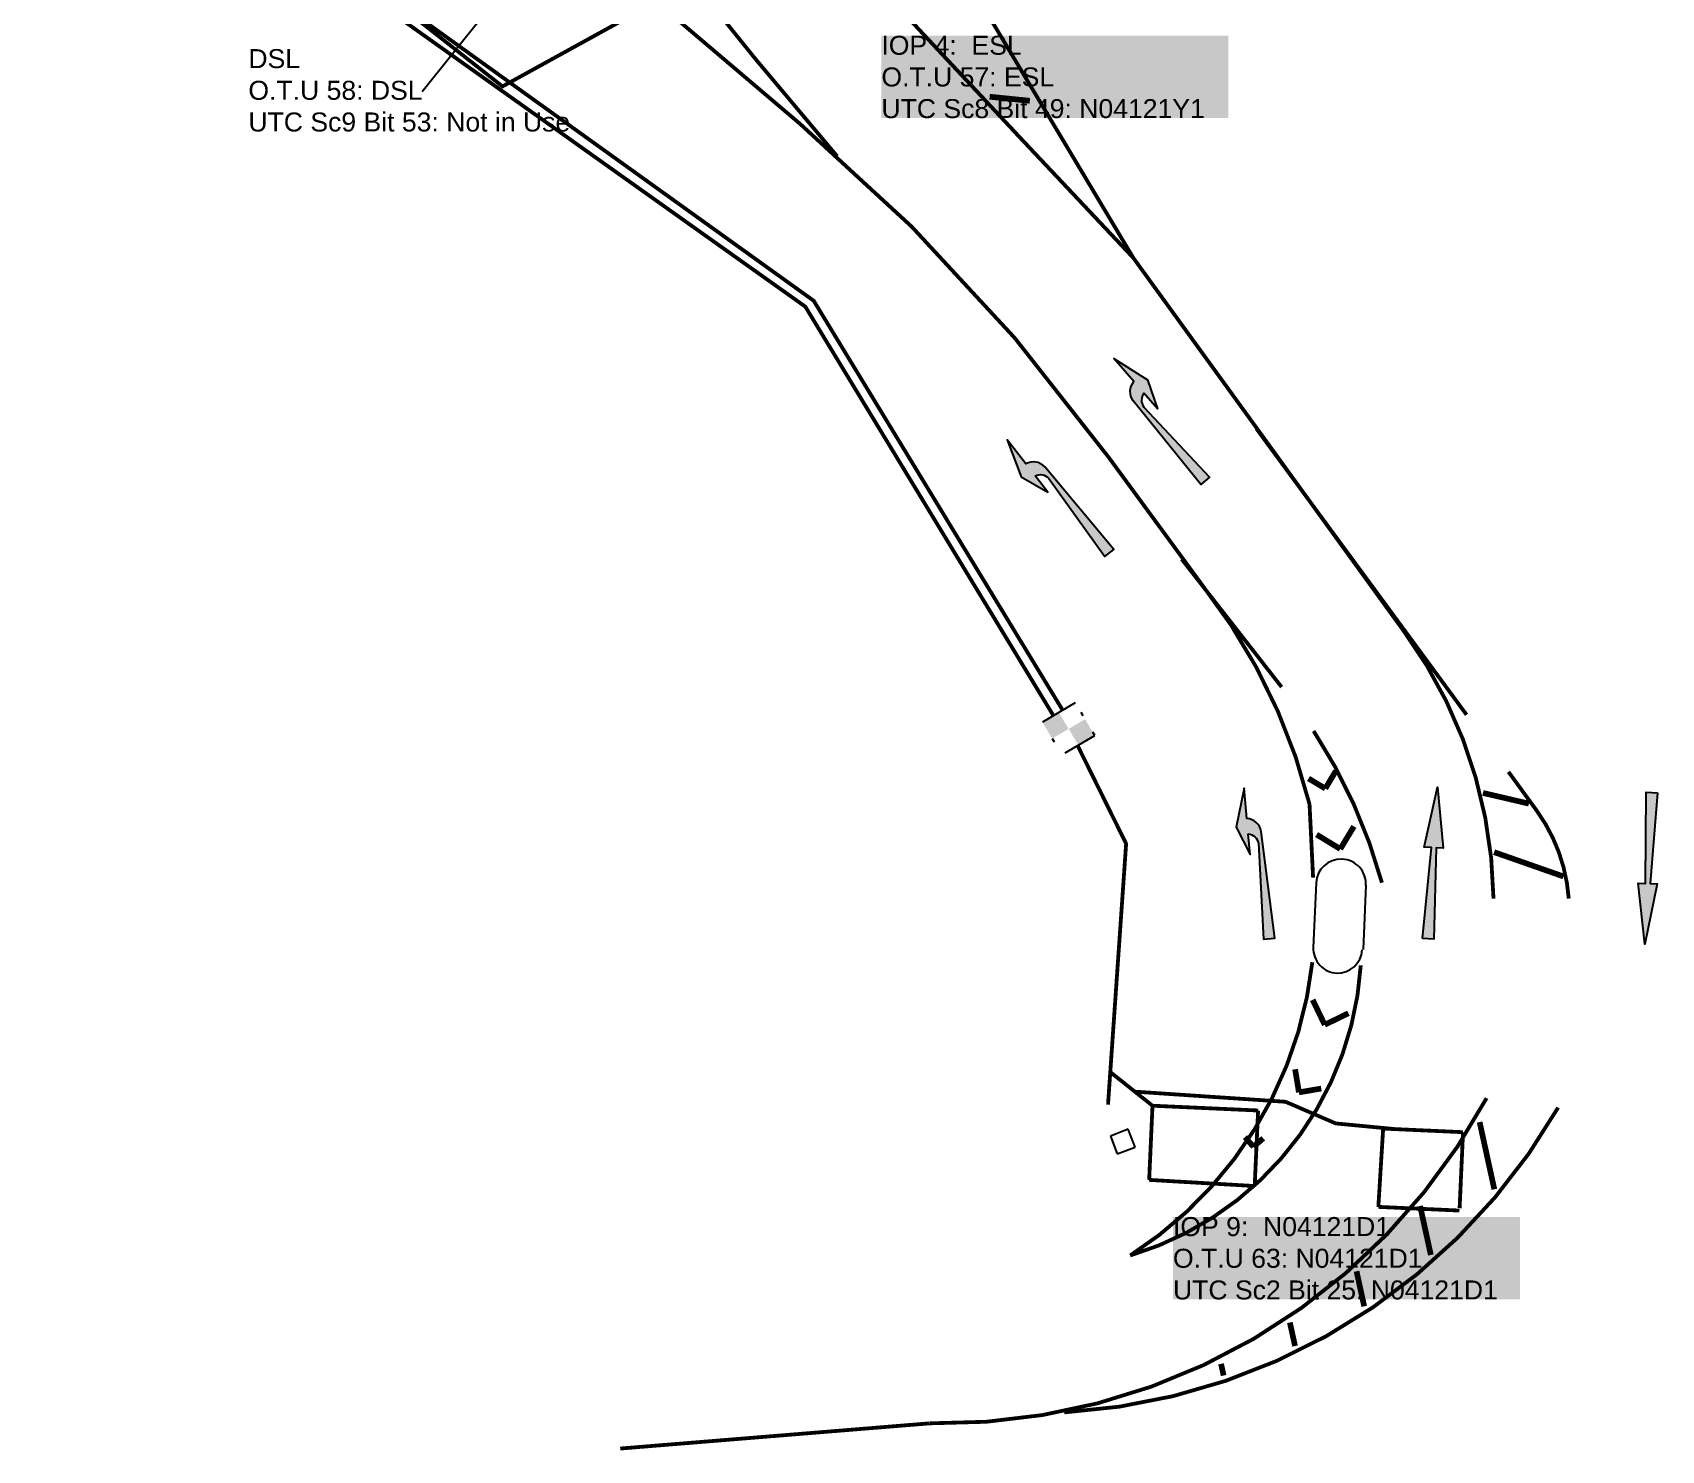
# Model space of a CAD drawing. Extents: x 375488 to 375825, y 165886 to 166087.
# Drawn here: x 375616.39 to 375659.22, y 165902.75 to 165940.05 of the extents above; entities that cross this region are included whole.
import ezdxf

# ---------------------------------------------------------------- set-up
doc = ezdxf.new("R2010")
doc.units = 0
for name, pattern in [('1004', [6, 4, -2]), ('1041', [2, 1, 0, 1]), ('DASHED', [0.75, 0.5, -0.25]), ('DUCT1', [2, 1, -0.5, 0, -0.5])]:
    doc.linetypes.add(name, pattern=pattern)
doc.layers.get('0').update_dxf_attribs({"linetype": 'CONTINUOUS'})
for name, color, linetype in [('ducts', 3, 'CONTINUOUS'), ('ELEC LOOPS NEW', 1, 'CONTINUOUS'), ('EXISTING DUCTS', 8, 'DUCT1'), ('LIMITOFADOPTION', 193, 'DASHED'), ('LOOPS', 1, 'CONTINUOUS'), ('Rd Marks White new', 7, 'CONTINUOUS')]:
    doc.layers.add(name, color=color, linetype=linetype)
doc.styles.get("Standard").update_dxf_attribs({"font": 'romans.shx'})

# ---------------------------------------------------------------- blocks, each defined once
blk = doc.blocks.new('JBOX2')
at = {"color": 0, "linetype": 'ByBlock'}
for p, q in [((0.25, 0.25), (-0.25, 0.25)), ((-0.25, 0.25), (-0.25, -0.25)), ((0.25, -0.25), (0.25, 0.25)), ((-0.25, -0.25), (0.25, -0.25))]:
    blk.add_line(p, q, dxfattribs=at)
blk = doc.blocks.new('1059')
at = {"linetype": 'Continuous'}
blk.add_hatch(color=256, dxfattribs=at).paths.add_polyline_path([(-0.1499999999999915, 0), (-0.05999999999998806, 2.400000000000006), (-0.25, 2.400000000000006), (0, 4), (0.25, 2.400000000000006), (0.06000000000000227, 2.400000000000006), (0.1500000000000057, 0)])
blk.add_lwpolyline([(-0.1499999999999915, 0), (-0.05999999999998806, 2.400000000000006), (-0.25, 2.400000000000006), (0, 4), (0.25, 2.400000000000006), (0.06000000000000227, 2.400000000000006), (0.1500000000000057, 0)], close=True, dxfattribs=at)
blk = doc.blocks.new('1038l4')
h = blk.add_hatch(color=0)
edge = h.paths.add_edge_path()
edge.add_arc((-0.3584595799594155, 2.498570023968249), 0.302694016917024, 4.74022391016922, 78.86444106189691, ccw=False)
edge.add_line((-0.0568008924702923, 2.523584102798047), (-0.1500000000000199, 0))
edge.add_line((-0.1500000000000199, 0), (0.1499999999999915, 0))
edge.add_line((0.1499999999999915, 0), (0.04361041028478496, 2.826159134510711))
edge.add_arc((-0.3581137717003315, 2.798517716250345), 0.4026740200150185, 3.936144266953996, 81.702116657718)
edge.add_line((-0.3000000000000114, 3.196976190791695), (-0.3000000000000114, 4))
edge.add_line((-0.3000000000000114, 4), (-0.6000000000000085, 3))
edge.add_line((-0.6000000000000085, 3), (-0.3000000000000114, 2.25))
edge.add_line((-0.3000000000000114, 2.25), (-0.3000000000000114, 2.795565218185821))
at = {"color": 0, "linetype": 'Continuous'}
blk.add_lwpolyline([(-0.3000000000000114, 2.795565218185821, -0.335198107483375), (-0.0568008924702923, 2.523584102798047), (-0.1500000000000199, 0), (0.1499999999999915, 0), (0.04361041028478496, 2.826159134510711, 0.3529697987741943), (-0.3000000000000114, 3.196976190791695), (-0.3000000000000114, 4), (-0.6000000000000085, 3), (-0.3000000000000114, 2.25)], format="xyb", close=True, dxfattribs=at)
blk = doc.blocks.new('1038r4')
at = {"linetype": 'Continuous'}
h = blk.add_hatch(color=0, dxfattribs=at)
edge = h.paths.add_edge_path()
edge.add_arc((0.3584595799594155, 2.498570023968249), 0.302694016917024, 461.1355589381031, 535.2597760898309)
edge.add_line((0.0568008924702923, 2.523584102798047), (0.1500000000000199, 0))
edge.add_line((0.1500000000000199, 0), (-0.1499999999999915, 0))
edge.add_line((-0.1499999999999915, 0), (-0.04361041028478496, 2.826159134510711))
edge.add_arc((0.3581137717003315, 2.798517716250345), 0.4026740200150185, 458.29788334228203, 536.063855733046, ccw=False)
edge.add_line((0.3000000000000114, 3.196976190791695), (0.3000000000000114, 4))
edge.add_line((0.3000000000000114, 4), (0.6000000000000085, 3))
edge.add_line((0.6000000000000085, 3), (0.3000000000000114, 2.25))
edge.add_line((0.3000000000000114, 2.25), (0.3000000000000114, 2.795565218185821))
at = {"color": 0, "linetype": 'Continuous'}
blk.add_lwpolyline([(0.3000000000000114, 2.795565218185821, 0.335198107483375), (0.0568008924702923, 2.523584102798047), (0.1500000000000199, 0), (-0.1499999999999915, 0), (-0.04361041028478496, 2.826159134510711, -0.3529697987741943), (0.3000000000000114, 3.196976190791695), (0.3000000000000114, 4), (0.6000000000000085, 3), (0.3000000000000114, 2.25)], format="xyb", close=True, dxfattribs=at)

msp = doc.modelspace()

# ---------------------------------------------------------------- linework, layer by layer
at = {"flags": 128}
msp.add_lwpolyline([(375629.0107660167, 165941.4558424678), (375626.6382908932, 165938.4872775268)], dxfattribs=at)
for points in [[(375650.1381881833, 165917.6793975532), (375650.0632736683, 165915.9810222983)], [(375651.4467922464, 165917.6217716517), (375651.3718777314, 165915.9233963968)]]:
    msp.add_lwpolyline(points)
for centre, start, end in [((375650.7875567675, 165917.6507542133), 87.79674493438982, 177.473732744809), ((375650.7974218726, 165917.6503744125), 356.6479777063964, 87.79674493438982), ((375650.7126422524, 165915.9523789585), 177.473732744809, 267.7967449343899), ((375650.6980175972, 165915.9529420137), 267.7967449343899, 356.6479777063964)]:
    msp.add_arc(centre, 0.65, start, end)
at = {"layer": 'ducts', "linetype": 'DUCT1', "const_width": 0.1, "flags": 128}
for points in [[(375643.2213835716, 165922.0919516087), (375636.7080390453, 165932.8359016478), (375624.8230699301, 165941.293998301)], [(375625.0353307724, 165941.535916388), (375636.9289219975, 165932.9904549122), (375643.4584371448, 165922.2452841699)], [(375643.8767808676, 165921.2695454955), (375645.1424672604, 165918.7082538903), (375644.6662971973, 165911.8455369771)]]:
    msp.add_lwpolyline(points, dxfattribs=at)
at = {"layer": 'ducts', "linetype": 'DUCT1'}
for points in [[(375642.9450482726, 165921.9019554257), (375643.3759015203, 165922.1578274369), (375643.1978799701, 165921.4730403721), (375643.6277743578, 165921.7268923223)], [(375643.6327528358, 165921.7279944718), (375644.0636060834, 165921.983866483), (375643.8855845928, 165921.2990793884), (375644.3154789209, 165921.5529313684)]]:
    msp.add_solid(points, dxfattribs=at)
at = {"layer": 'LIMITOFADOPTION', "ltscale": 2, "const_width": 0.1, "flags": 128}
msp.add_lwpolyline([(375616.4429697394, 165945.0997845531), (375618.0392511487, 165945.1724069417), (375619.4280400276, 165944.5217633545), (375621.1437072158, 165943.1579641998), (375624.2876703739, 165940.6587998867), (375625.3271721005, 165941.3183984458), (375628.7470434308, 165938.6283910573), (375646.4382091761, 165948.3765842617), (375639.3213840127, 165960.718634665), (375639.3213840127, 165960.718634665)], dxfattribs=at)
at = {"layer": 'LOOPS', "const_width": 0.1, "flags": 128}
for points in [[(375644.7256820202, 165912.70141083), (375645.8360298872, 165911.8158221543)], [(375645.3723453879, 165912.1856465638), (375649.3325455785, 165911.9194028974), (375650.6534489393, 165911.3497137129), (375652.2671497464, 165911.1954441369)], [(375645.7478578687, 165909.8647610247), (375645.8360298872, 165911.8158221543)], [(375645.8360298872, 165911.8158221543), (375648.6120360494, 165911.6903693378)], [(375648.6120360494, 165911.6903693378), (375648.5222189426, 165909.702906698)], [(375651.8996573687, 165911.2144345939), (375651.7730416059, 165909.1545512378)], [(375651.8996573687, 165911.2144345939), (375653.9996551871, 165911.1195318103)], [(375653.9996551871, 165911.1195318103), (375653.909363687, 165909.1215710044)], [(375645.7478578687, 165909.8647610247), (375648.5222189426, 165909.702906698)], [(375653.906496942, 165909.0581364632), (375651.7730416059, 165909.1545512378)]]:
    msp.add_lwpolyline(points, dxfattribs=at)
at = {"layer": 'Rd Marks White new', "linetype": '1004', "const_width": 0.1, "flags": 128}
for points in [[(375638.6893618107, 165945.2364244759), (375645.331884563, 165934.1178536713)], [(375646.6015334129, 165926.1946869493), (375649.2304621339, 165922.828646332)]]:
    msp.add_lwpolyline(points, dxfattribs=at)
for points in [[(375631.2685238123, 165944.5789014697, 0.01504284695473875), (375637.5454477072, 165936.7927194536)], [(375636.5192742944, 165943.5514134169, 0.002869437461312303), (375645.331884563, 165934.1178536713)], [(375645.331884563, 165934.1178536713), (375652.4485630393, 165924.2918605804, -0.1560950071831936), (375654.8010527492, 165917.2599998116)], [(375651.8670549989, 165917.6824201345, 0.07830682825682718), (375650.0718186498, 165921.6741259992)], [(375645.2480522394, 165907.8758407235, 0.31426596523132), (375651.3112460375, 165915.5104034841)], [(375643.5198574662, 165903.749240756, 0.252717271429811), (375656.4995732903, 165911.7659168839)]]:
    msp.add_lwpolyline(points, format="xyb", dxfattribs=at)
at = {"layer": 'Rd Marks White new', "linetype": '1004', "flags": 128}
for points in [[(375629.9415388703, 165943.2794019878, 0.1, 0.1, 0), (375636.5695137382, 165937.6444582641, 0.1, 0.1, -0.05991410108740197), (375644.6777581573, 165928.8798132837, 0.1, 0.1, 0), (375647.1464496851, 165925.5078445077, 0.1, 0.1, -0.1059393990723272), (375649.9638893604, 165919.7485248148, 0.1, 0.1, 0), (375650.0577946305, 165917.8139385581, 0, 0, 0)], [(375631.8428441286, 165902.7978293002, 0.1, 0.1, 0), (375639.9816910625, 165903.4609605074, 0.1, 0.1, 0.2803651420918811), (375654.6196993589, 165912.0158453286, 0, 0, 0)]]:
    msp.add_lwpolyline(points, format="xyseb", dxfattribs=at)
at = {"layer": 'Rd Marks White new', "linetype": '1041', "const_width": 0.15}
msp.add_lwpolyline([(375641.5537574887, 165938.3579218984), (375642.6115235686, 165938.2504282892)], dxfattribs=at)
at = {"layer": 'Rd Marks White new'}
for points, const_width in [([(375648.5686992407, 165929.6229438484), (375654.0924191475, 165922.0990824699)], 0.1), ([(375650.3800349236, 165920.1588157415), (375650.6567842364, 165920.6244080067)], 0.1499999999999999), ([(375655.193126142, 165920.5998089612), (375655.9390535951, 165919.5743167996)], 0.1), ([(375649.9376202822, 165920.4240839779), (375650.3800349236, 165920.1588157415)], 0.1499999999999999), ([(375650.1497799158, 165918.9489293098), (375650.7724568844, 165918.5691861808)], 0.1499999999999999), ([(375650.7724568844, 165918.5691861808), (375651.1317822933, 165919.1634862423)], 0.1499999999999999), ([(375650.0464365482, 165914.6019775867), (375650.3628482223, 165913.9448511899)], 0.15), ([(375650.3628482223, 165913.9448511899), (375650.9874152541, 165914.2485340834)], 0.15), ([(375649.5844211578, 165912.7746967375), (375649.6850402951, 165912.167394489)], 0.15), ([(375649.6850402951, 165912.167394489), (375650.2726350427, 165912.2670595348)], 0.15), ([(375654.4355843067, 165911.3856672943), (375654.8226270676, 165909.616600275)], 0.15), ([(375648.2668375969, 165910.9887706041), (375648.4915245175, 165910.7336218655)], 0.15), ([(375648.4915245175, 165910.7336218655), (375648.7460603118, 165910.9595037401)], 0.15), ([(375652.8712285161, 165909.1782299876), (375653.1530992985, 165907.8898752928)], 0.15), ([(375651.1997637153, 165907.4603586197), (375651.4014250636, 165906.5386194885)], 0.15), ([(375649.4471415877, 165906.1134355366), (375649.5827234983, 165905.4937275946)], 0.15), ([(375647.6378635168, 165905.0254712105), (375647.705045104, 165904.7184024155)], 0.15)]:
    msp.add_lwpolyline(points, dxfattribs=dict(at, const_width=const_width))
at = {"layer": 'Rd Marks White new', "const_width": 0.15, "elevation": 1.865069976091652}
for points in [[(375654.5229447484, 165920.0437603295), (375655.7317037582, 165919.7622129917)], [(375654.8181411028, 165918.4854471982), (375656.6400543451, 165917.8464384973)]]:
    msp.add_lwpolyline(points, dxfattribs=at)
at = {"layer": 'Rd Marks White new', "const_width": 0.1}
msp.add_lwpolyline([(375656.7790134549, 165917.2653575838, 0.1393020969759324), (375655.9390535951, 165919.5743167996)], format="xyb", dxfattribs=at)
at = {"layer": 'Rd Marks White new', "linetype": '1004', "const_width": 0.1}
msp.add_lwpolyline([(375645.2480522394, 165907.8758407235, 0.2264232208448918), (375650.0383059382, 165915.5905015469)], format="xyb", dxfattribs=at)

# ---------------------------------------------------------------- block references
at = {"layer": 'EXISTING DUCTS', "rotation": 21.04730480214477}
msp.add_blockref('JBOX2', (375645.0542369485, 165910.8729762733), dxfattribs=at)
at = {"layer": 'Rd Marks White new'}
for name, p, rotation in [('1038r4', (375647.21917665, 165928.2544059157), 41.02138800926394), ('1038l4', (375644.7004153132, 165926.3593163192), 37.81090688503035), ('1038l4', (375648.9059206753, 165916.2118410308), 5.211126525911712), ('1059', (375653.0856785178, 165916.2070405185), 356.5205423986959), ('1059', (375658.9654357433, 165920.0575708747), 177.3790962280365)]:
    msp.add_blockref(name, p, dxfattribs=dict(at, rotation=rotation))

# ---------------------------------------------------------------- texts
at = {"layer": 'ELEC LOOPS NEW', "char_height": 0.5, "attachment_point": 1, "bg_fill": 1, "box_fill_scale": 1, "bg_fill_color": 7, "bg_fill_true_color": 16777215, "bg_fill_transparency": 0}
for s, insert in [('{\\fArial|b0|i0|c0|p34;IOP 4:  ESL\\PO.T.U 57: ESL \\PUTC Sc8 Bit 49: N04121Y1}', (375638.7088669908, 165939.9615943207)), ('{\\fArial|b0|i0|c0|p34;IOP 9:  N04121D1\\PO.T.U 63: N04121D1 \\PUTC Sc2 Bit 25: N04121D1}', (375646.3740939197, 165908.8866088454))]:
    msp.add_mtext_dynamic_manual_height_columns(s, width=9.124269942753017, gutter_width=1.5, heights=[0], dxfattribs=dict(at, insert=insert))
at = {"layer": 'ELEC LOOPS NEW', "insert": (375622.066396617, 165939.6101630756), "char_height": 0.5, "attachment_point": 1}
msp.add_mtext_dynamic_manual_height_columns('{\\fArial|b0|i0|c0|p34;DSL\\PO.T.U 58: DSL\\PUTC Sc9 Bit 53: Not in Use}', width=8.498289934999775, gutter_width=1.5, heights=[0], dxfattribs=at)

# ---------------------------------------------------------------- meshes
at = {"layer": 'ducts', "linetype": 'DUCT1'}
mesh = msp.add_polyface(dxfattribs=at)
corners = [(375643.8047756553, 165922.4126587212), (375642.9450482726, 165921.9019554257), (375643.4537315369, 165921.0431869328), (375644.3154789209, 165921.5529313684)]
mesh.append_faces([[corners[k] for k in face] for face in [(0, 1, 2, 3)]])

doc.saveas('drawing.dxf')
